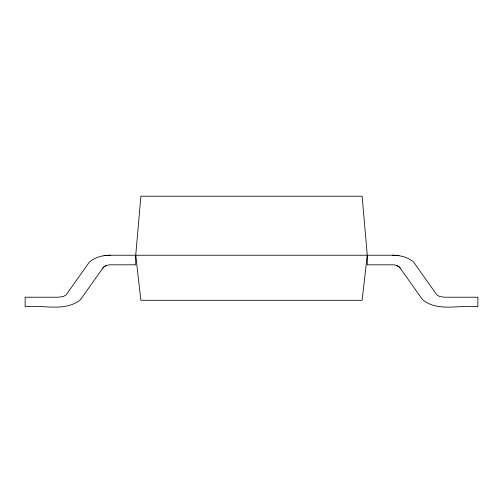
<?xml version="1.0" encoding="UTF-8"?>
<svg xmlns="http://www.w3.org/2000/svg" width="503" height="503" viewBox="0 0 503 503"><rect width="100%" height="100%" fill="white"/><g stroke="black" fill="none" stroke-linecap="round" stroke-linejoin="round"><path stroke-width="0.75" d="M102.725 268.218C104.429 265.716 107.435 264.817 110.327 264.811L135.722 264.811L135.722 255.235L140.884 196.214L362.116 196.214L367.278 255.235L367.278 264.811L392.673 264.811C395.565 264.817 398.571 265.716 400.275 268.218M367.278 255.235L362.116 300.285L140.884 300.285L135.722 255.235M106.391 265.427L103.511 267.112L80.449 299.7C65.044 312.3 43.051 304.529 25.15 306.786L25.15 297.21L58.392 297.21L63.328 296.525L66.157 294.871L89.226 262.283C94.639 257.347 102.078 255.442 109.252 255.235L393.748 255.235C400.922 255.442 408.361 257.347 413.774 262.283L436.843 294.871L439.672 296.525L444.608 297.21L477.85 297.21L477.85 306.786C459.949 304.529 437.956 312.3 422.551 299.7L399.489 267.112L396.609 265.427M104.02 255.637L110.327 255.235M392.673 255.235L398.98 255.637"/></g></svg>
